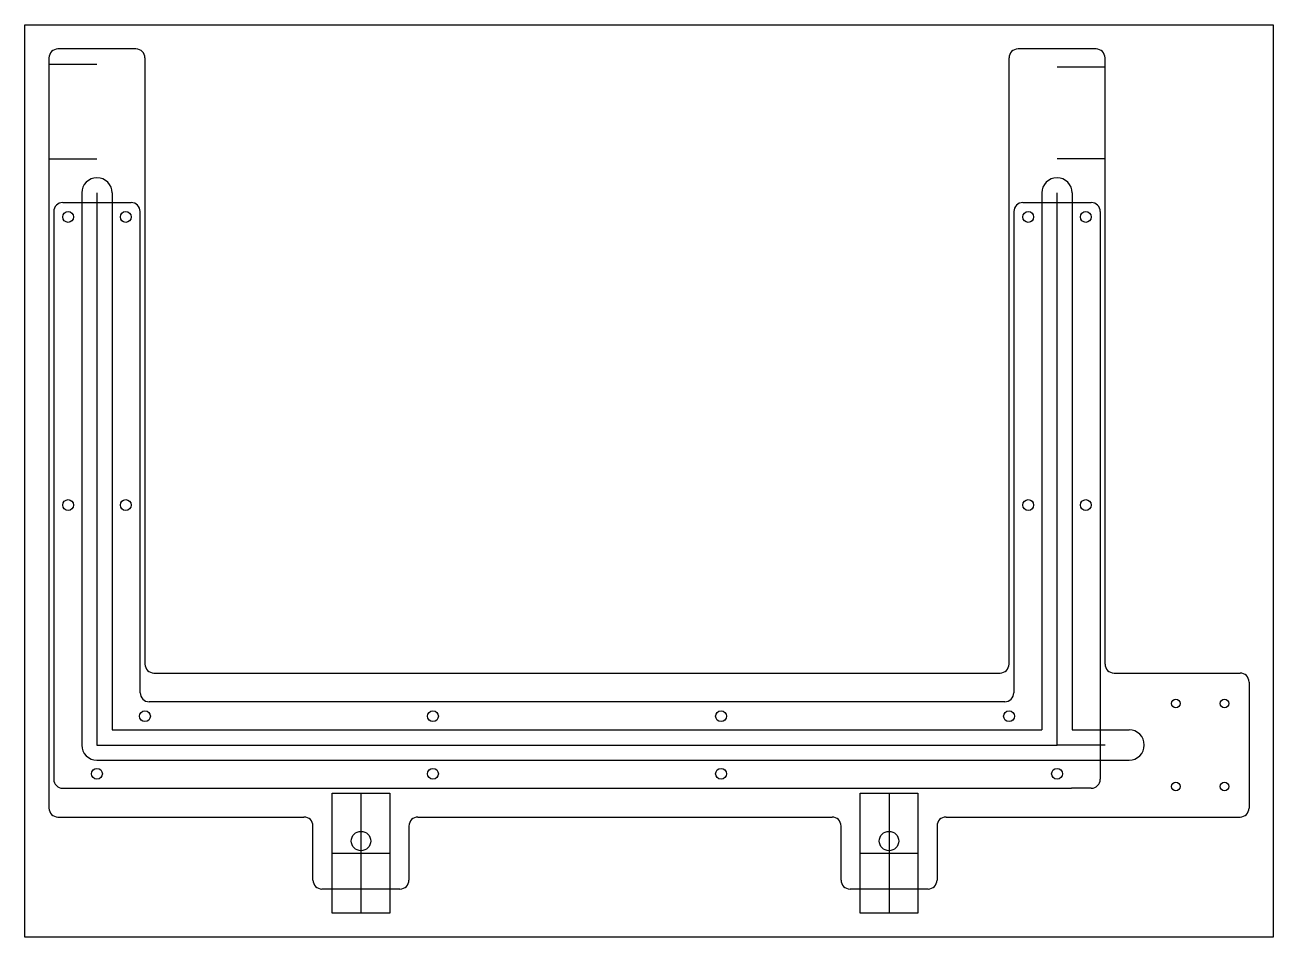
# Model space of a CAD drawing. Header units: millimetres. Extents: x -11.5 to 14.5, y -12 to 7.
import ezdxf

# ---------------------------------------------------------------- set-up
doc = ezdxf.new("R2010")
doc.units = ezdxf.units.MM
for name, color, linetype in [('boundingBox', 9, 'CONTINUOUS'), ('cableSlotBndry', 4, 'CONTINUOUS'), ('cableSlotCenter', 4, 'CONTINUOUS'), ('cableSlotDrill', 2, 'CONTINUOUS'), ('coverPlateBndry', 200, 'CONTINUOUS'), ('outerBndry', 3, 'CONTINUOUS'), ('pcbDrill', 6, 'CONTINUOUS'), ('sensorMountLines', 5, 'CONTINUOUS'), ('tubClampPocketLeft', 40, 'CONTINUOUS'), ('tubeClampDrill', 161, 'CONTINUOUS'), ('tubeClampPocketRight', 32, 'CONTINUOUS')]:
    doc.layers.add(name, color=color, linetype=linetype)

msp = doc.modelspace()

# ---------------------------------------------------------------- linework, layer by layer
at = {"layer": 'boundingBox'}
for p, q in [((-11.5, 7), (14.5, 7)), ((-11.5, -12), (-11.5, 7)), ((14.5, 7), (14.5, -12)), ((14.5, -12), (-11.5, -12)), ((-6.5, -12), (-6.5, -12))]:
    msp.add_line(p, q, dxfattribs=at)
at = {"layer": 'cableSlotBndry'}
for p, q in [((-10.3175, 3.5), (-10.3175, -8)), ((-9.6825, 3.5), (-9.6825, -7.6825)), ((9.6825, 3.5), (9.6825, -7.6825)), ((10.3175, 3.5), (10.3125, -7.6825)), ((-9.6825, -7.6825), (9.6825, -7.6825)), ((10.3125, -7.6825), (11.5, -7.6825)), ((-10, -8.3175), (10.3175, -8.3175)), ((10.3175, -8.3175), (11.5, -8.3175))]:
    msp.add_line(p, q, dxfattribs=at)
at = {"layer": 'cableSlotBndry', "color": 4, "linetype": 'CONTINUOUS'}
for centre, start, end in [((-10, 3.5), 0, 180), ((10, 3.5), 0, 180), ((11.5, -8), 270, 90)]:
    msp.add_arc(centre, 0.3175, start, end, dxfattribs=at)
at = {"layer": 'cableSlotBndry'}
msp.add_arc((-10, -8), 0.3175, 180, 270, dxfattribs=at)
at = {"layer": 'cableSlotCenter'}
for p, q in [((-10, 3.5), (-10, -8)), ((10, -8), (10, 3.5)), ((-10, -8), (10, -8)), ((10, -8), (10, -8)), ((11, -8), (10, -8))]:
    msp.add_line(p, q, dxfattribs=at)
at = {"layer": 'cableSlotDrill'}
for centre in [(-10.6, 3), (-9.4, 3), (9.4, 3), (10.6, 3), (-10.6, -3), (-9.4, -3), (9.4, -3), (10.6, -3), (-9, -7.4), (-3, -7.4), (3, -7.4), (9, -7.4), (-10, -8.6), (-3, -8.6), (3, -8.6), (10, -8.6)]:
    msp.add_circle(centre, 0.113, dxfattribs=at)
at = {"layer": 'coverPlateBndry'}
for p, q in [((-10.7125, 3.3), (-9.2875, 3.3)), ((9.2875, 3.3), (10.7125, 3.3)), ((-10.9, 3.1125), (-10.9, -8.7125)), ((-9.1, -6.9125), (-9.1, 3.1125)), ((9.1, 3.1125), (9.1, -6.9125)), ((10.9, 3.1125), (10.9, -8.7125)), ((8.9125, -7.1), (-8.9125, -7.1)), ((-10.7125, -8.9), (10.3, -8.9)), ((10.7125, -8.9), (10.3, -8.9))]:
    msp.add_line(p, q, dxfattribs=at)
for centre, start, end in [((-10.7125, 3.1125), 90, 180), ((-9.2875, 3.1125), 0, 90), ((9.2875, 3.1125), 90, 180), ((10.7125, 3.1125), 0, 90), ((-8.9125, -6.9125), 180, 270), ((8.9125, -6.9125), 270, 360), ((-10.7125, -8.7125), 180, 270), ((10.7125, -8.7125), 270, 0)]:
    msp.add_arc(centre, 0.1875, start, end, dxfattribs=at)
at = {"layer": 'outerBndry'}
for p, q in [((-9.1875, 6.5), (-10.8125, 6.5)), ((10.8125, 6.5), (9.1875, 6.5)), ((-11, 6.3125), (-11, -8.5)), ((-9, 6.3125), (-9, -6.3125)), ((9, -6.3125), (9, 6.3125)), ((11, -6.3125), (11, 6.3125)), ((-8.8125, -6.5), (8.8125, -6.5)), ((11.1875, -6.5), (13.8125, -6.5)), ((14, -6.6875), (14, -9.3125)), ((-11, -8.5), (-11, -9.3125)), ((-10.8125, -9.5), (-5.6875, -9.5)), ((-3.3125, -9.5), (5.3125, -9.5)), ((7.6875, -9.5), (13.8125, -9.5)), ((-5.5, -10.8125), (-5.5, -9.6875)), ((-3.5, -9.6875), (-3.5, -10.8125)), ((5.5, -10.8125), (5.5, -9.6875)), ((7.5, -9.6875), (7.5, -10.8125)), ((-3.6875, -11), (-5.3125, -11)), ((7.3125, -11), (5.6875, -11))]:
    msp.add_line(p, q, dxfattribs=at)
for centre, start, end in [((-10.8125, 6.3125), 90, 180), ((-9.1875, 6.3125), 0, 90), ((9.1875, 6.3125), 90, 180), ((10.8125, 6.3125), 0, 90), ((-8.8125, -6.3125), 180, 270), ((8.8125, -6.3125), 270, 0), ((11.1875, -6.3125), 180, 270), ((13.8125, -6.6875), 0, 90), ((-10.8125, -9.3125), 180, 270), ((13.8125, -9.3125), 270, 0), ((-5.6875, -9.6875), 0, 90), ((-3.3125, -9.6875), 90, 180), ((5.3125, -9.6875), 0, 90), ((7.6875, -9.6875), 90, 180), ((-5.3125, -10.8125), 180, 270), ((-3.6875, -10.8125), 270, 0), ((5.6875, -10.8125), 180, 270), ((7.3125, -10.8125), 270, 0)]:
    msp.add_arc(centre, 0.1875, start, end, dxfattribs=at)
at = {"layer": 'pcbDrill'}
for centre in [(12.476, -7.1364), (13.49, -7.1364), (12.476, -8.8636), (13.49, -8.8636)]:
    msp.add_circle(centre, 0.0889, dxfattribs=at)
at = {"layer": 'sensorMountLines'}
for p, q in [((-11, 6.1825), (-10, 6.1825)), ((11, 6.119), (10, 6.119)), ((-11, 4.214), (-10, 4.214)), ((11, 4.214), (10, 4.214))]:
    msp.add_line(p, q, dxfattribs=at)
at = {"layer": 'tubClampPocketLeft'}
for p, q in [((-5.1, -11.5), (-5.1, -9)), ((-5.1, -9), (-3.9, -9)), ((-4.5, -9), (-4.5, -11.5)), ((-3.9, -9), (-3.9, -11.5)), ((-5.1, -10.25), (-3.9, -10.25)), ((-3.9, -11.5), (-5.1, -11.5))]:
    msp.add_line(p, q, dxfattribs=at)
for p in [(-4.5, -10.25), (6.5, -10.25)]:
    msp.add_point(p, dxfattribs=at)
at = {"layer": 'tubeClampDrill'}
for centre in [(-4.5, -10), (6.5, -10)]:
    msp.add_circle(centre, 0.2019, dxfattribs=at)
at = {"layer": 'tubeClampPocketRight'}
for p, q in [((5.9, -9), (7.1, -9)), ((5.9, -11.5), (5.9, -9)), ((6.5, -9), (6.5, -11.5)), ((7.1, -9), (7.1, -11.5)), ((5.9, -10.25), (7.1, -10.25)), ((7.1, -11.5), (5.9, -11.5))]:
    msp.add_line(p, q, dxfattribs=at)

doc.saveas('drawing.dxf')
